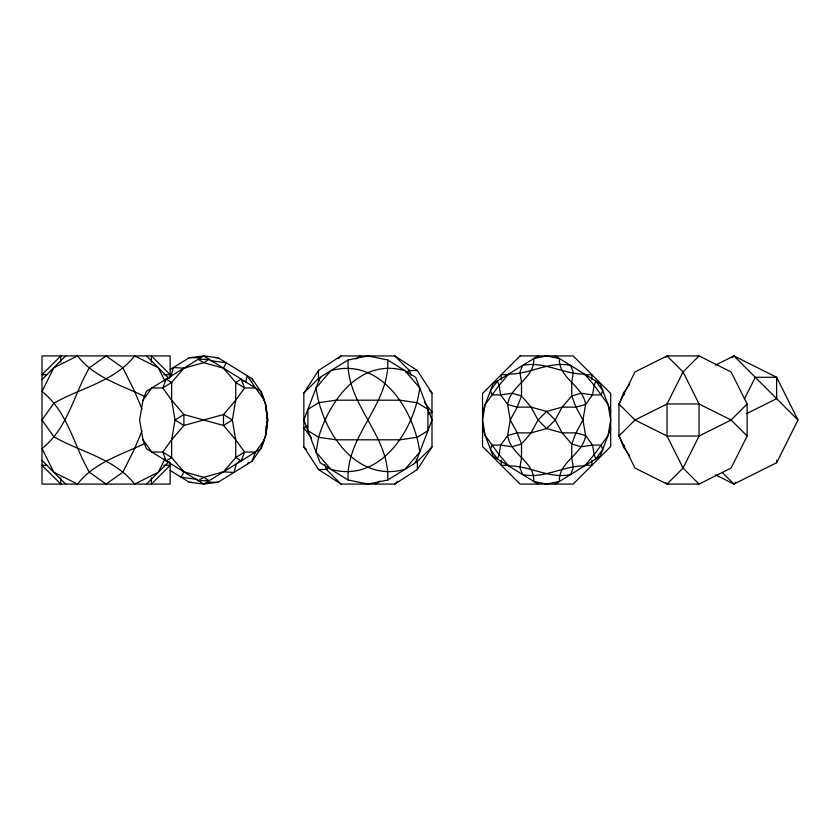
<?xml version="1.0" encoding="UTF-8"?>
<svg xmlns="http://www.w3.org/2000/svg" width="840" height="840" viewBox="0 0 840 840"><rect width="100%" height="100%" fill="white"/><g stroke="black" fill="none" stroke-linecap="round" stroke-linejoin="round"><path stroke-width="1.26" d="M170.079 470.39L189.284 482.265L203.69 484.082L218.085 482.265L251.99 461.307L260.589 448.917L265.944 434.879L267.771 420L265.944 405.122L260.589 391.083L251.99 378.693L218.085 357.735L203.69 355.919L189.284 357.735L170.216 369.526M142.989 400.197L139.608 420L142.989 439.803L146.37 448.655L203.69 484.082L261.009 448.655C269.189 430.542 269.189 409.458 261.009 391.346L203.69 355.919L146.37 391.346L142.989 400.197L151.841 387.954L162.792 387.954L171.644 382.483L183.887 368.161L187.404 366.891M170.94 376.163L173.387 367.563L183.887 368.161L203.69 362.681L209.16 359.3L198.219 359.3L203.69 362.681L223.493 368.161L225.309 369.947M251.99 461.307L255.528 452.046L264.39 439.803M266.858 422.384L267.771 420L266.858 417.617M482.528 411.421L493.132 383.67L538.041 355.919M618.975 404.87L623.648 392.637L629.769 384.174M610.691 428.579L600.096 456.33L555.188 484.082M629.769 455.826L623.648 447.363L624.477 445.2M142.054 430.721L134.652 448.57L122.819 472.248L106.082 484.082L89.345 472.248C73.71 445.106 67.746 411.726 42 391.43L53.834 367.752L77.511 355.919C94.427 377.601 121.107 385.077 144.805 396.501M165.091 458.724L158.329 472.248L134.652 484.082C114.356 458.336 80.976 452.372 53.834 436.737L42 420L53.834 403.263C80.976 387.629 114.356 381.665 134.652 355.919L158.329 367.752L165.091 381.276M618.975 403.977L634.998 371.942L667.034 355.919L699.079 355.919L731.115 371.942L747.138 403.977L747.138 436.023L731.115 468.058L699.079 484.082L667.034 484.082L634.998 468.058L618.975 436.023L618.975 403.977L634.998 420L667.034 436.023L699.079 436.023L731.115 420L747.138 403.977M744.314 399.221L755.275 377.276L776.643 377.276L798 420L776.643 462.725L733.919 484.082L715.449 474.842M303.828 393.11L318.455 370.534L341.019 355.919L394.8 355.919L417.375 370.534L431.991 393.11L431.991 446.891L417.375 469.466L394.8 484.082L341.019 484.082L318.455 469.466L303.828 446.891L303.828 393.11L318.455 378.483L320.828 377.654M247.222 464.257L248.609 462.221M42 379.586L65.667 355.919M146.496 484.082L169.25 461.318M338.279 358.659L341.019 355.919M394.8 484.082L397.541 481.341M431.991 446.891L417.375 461.517L415.002 462.346M618.975 436.023L634.998 420L667.034 403.977L699.079 403.977L731.115 420L747.138 436.023M699.079 355.919L683.057 371.942L667.034 403.977L667.034 436.023L683.057 468.058L699.079 484.082M732.134 357.704L733.919 355.919L776.643 377.276L776.643 398.643L746.624 413.647M667.034 484.082L683.057 468.058L699.079 436.023L699.079 403.977L683.057 371.942L667.034 355.919M735.703 482.296L733.919 484.082L722.348 472.511M239.211 461.213L236.439 463.838L233.982 472.437L223.493 471.839L203.69 477.32L198.219 480.701L209.16 480.701L203.69 477.32L183.887 471.839L182.07 470.054M355.971 358.995L359.961 355.919M375.858 484.082L379.848 481.005M348.106 360.003L320.145 377.276L303.828 420L320.145 462.725L348.106 479.997L367.909 484.082L387.713 479.997L415.674 462.725L431.991 420L415.674 377.276L387.713 360.003L367.909 355.919L348.106 360.003C345.765 404.376 390.065 435.624 387.713 479.997M665.7 357.294L667.926 355.919M307.209 426.111L303.828 427.949L311.524 437.923M406.046 372.372L409.427 370.534L417.375 370.534M329.774 467.628L326.403 469.466L318.455 469.466M428.62 413.889L431.991 412.052L424.294 402.077M144.805 443.499C121.107 454.923 94.427 462.399 77.511 484.082L53.834 472.248L42 448.57C67.746 428.274 73.71 394.894 89.345 367.752L106.082 355.919L122.819 367.752L134.652 391.43L142.054 409.28M715.449 365.159L733.919 355.919L798 420M219.975 473.109L223.493 471.839L235.725 457.517L244.587 452.046L255.528 452.046M189.284 357.735L200.739 357.735M215.544 357.735L218.085 357.735M47.009 374.693L42 374.693L60.774 355.919L60.774 362.177M163.905 374.693L170.163 374.693L151.389 355.919L151.389 362.177M508.809 374.693L501.302 374.693L501.302 379.691M584.42 374.693L591.927 374.693L591.927 379.691M264.39 400.197L255.528 387.954L244.587 387.954L235.725 382.483L223.493 368.161L226.275 362.796L210.042 360.57M47.009 465.308L42 465.308L60.774 484.082L60.774 477.824M163.905 465.308L170.163 465.308L151.389 484.082L151.389 477.824M508.809 465.308L501.302 465.308L501.302 460.31M584.42 465.308L591.927 465.308L591.927 460.31M189.284 482.265L191.835 482.265M206.64 482.265L218.085 482.265M197.337 479.43L181.104 477.204L183.887 471.839L171.644 457.517L162.792 452.046L151.841 452.046L142.989 439.803M242.046 380.719L245.71 381.885L247.222 375.743L255.528 387.954M555.188 355.919L600.096 383.67L610.691 411.421M665.7 482.706L667.926 484.082M538.041 484.082L493.132 456.33L482.528 428.579M394.8 355.919L409.427 370.534L411.096 375.291M429.251 390.369L431.991 393.11M303.828 446.891L306.569 449.631M341.019 484.082L326.403 469.466L324.723 464.709M146.496 355.919L169.25 378.683M42 460.415L65.667 484.082M416.147 459.26L417.375 461.517L417.375 469.466M319.673 380.741L318.455 378.483L318.455 370.534M623.648 392.637L624.477 394.8M618.975 435.131L623.648 447.363M251.99 378.693L252.872 381.014M776.643 460.205L776.643 462.725M387.713 360.003C390.065 404.376 345.765 435.624 348.106 479.997M265.944 405.122L265.944 411.443M265.944 426.038L265.944 434.879M170.163 377.276L170.163 355.919L42 355.919L42 484.082L170.163 484.082L170.163 462.725M175.035 420L171.644 439.803L171.644 457.517L166.173 460.897L162.792 452.046L171.644 439.803L183.887 425.471L223.493 414.53L235.725 400.197L244.587 387.954L241.206 379.103L235.725 382.483L235.725 400.197L232.344 420L235.725 439.803L235.725 457.517L241.206 460.897L244.587 452.046L235.725 439.803L223.493 425.471L183.887 414.53L171.644 400.197L162.792 387.954L166.173 379.103L171.644 382.483L171.644 400.197L175.035 420L183.887 425.471L183.887 414.53L175.035 420M318.591 437.283L316.071 452.046L330.824 469.319C380.173 483.305 414.246 430.332 419.759 387.954L404.995 370.681C360.57 357.819 329.784 399.777 318.591 437.283L307.913 430.679L307.913 409.322L318.591 402.717L335.874 400.197L399.956 400.197L417.239 402.717L427.917 409.322L427.917 430.679L417.239 437.283L399.956 439.803L335.874 439.803L318.591 437.283M485.184 404.481L482.528 420L485.184 435.519L499.055 454.692L508.641 465.917C529.841 465.538 549.623 479.336 570.707 474.495L573.352 467.555L571.715 457.968L571.715 444.087L575.999 432.863L582.939 420L585.596 404.481L592.525 394.894L594.163 385.308L595.801 381.024L602.742 390.611L601.104 394.894L592.525 394.894L581.301 393.256L571.715 395.913L562.128 407.138L555.188 420L546.609 428.579L531.101 432.863L517.22 432.863L507.633 435.519L500.693 445.106L499.055 454.692L497.417 458.976L490.487 449.39L492.125 445.106L500.693 445.106L511.917 446.744L521.514 444.087L531.101 432.863L538.041 420L546.609 411.421L562.128 407.138L575.999 407.138L585.596 404.481C583.17 385.77 558.149 378.021 559.482 358.565L546.609 355.919L533.746 358.565C535.08 378.021 510.058 385.77 507.633 404.481L510.279 420L517.22 432.863L521.514 444.087L521.514 457.968L519.876 467.555L522.522 474.495C543.596 479.336 563.388 465.538 584.577 465.917L594.163 454.692L608.045 435.519L610.691 420L608.045 404.481L594.163 385.308L584.577 374.084C563.388 374.462 543.596 360.665 522.522 365.505L519.876 372.445L521.514 382.032L521.514 395.913L517.22 407.138L510.279 420L507.633 435.519C510.058 454.23 535.08 461.979 533.746 481.435L546.609 484.082L559.482 481.435C558.149 461.979 583.17 454.23 585.596 435.519L582.939 420L575.999 407.138L571.715 395.913L571.715 382.032L573.352 372.445L570.707 365.505C549.623 360.665 529.841 374.462 508.641 374.084L499.055 385.308L485.184 404.481M497.417 381.024L490.487 390.611L492.125 394.894L500.693 394.894L511.917 393.256L521.514 395.913L531.101 407.138L538.041 420L546.609 428.579L562.128 432.863L575.999 432.863L585.596 435.519L592.525 445.106L594.163 454.692L595.801 458.976L602.742 449.39L601.104 445.106L592.525 445.106L581.301 446.744L571.715 444.087L562.128 432.863L555.188 420L546.609 411.421L531.101 407.138L517.22 407.138L507.633 404.481L500.693 394.894L499.055 385.308L497.417 381.024M330.824 370.681L316.071 387.954C321.584 430.332 355.656 483.305 404.995 469.319L419.759 452.046C414.246 409.668 380.173 356.695 330.824 370.681M520.065 355.919L482.528 393.456L482.528 446.544L520.065 484.082L573.153 484.082L610.691 446.544L610.691 393.456L573.153 355.919L520.065 355.919M232.344 420L223.493 425.471L223.493 414.53L232.344 420"/></g></svg>
